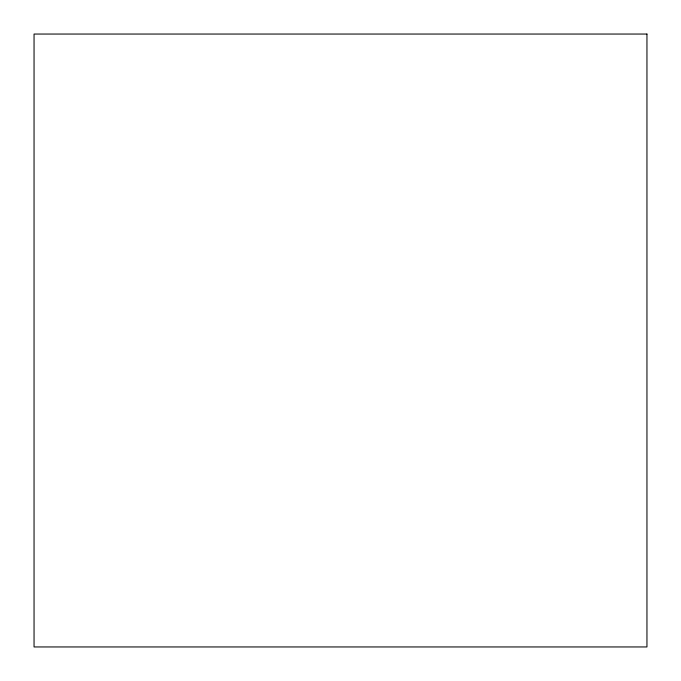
<?xml version="1.0" encoding="UTF-8"?>
<svg xmlns="http://www.w3.org/2000/svg" width="681" height="681" viewBox="0 0 681 681"><rect width="100%" height="100%" fill="white"/><g stroke="black" fill="none" stroke-linecap="round" stroke-linejoin="round"><path stroke-width="1.02" d="M646.95 34.05L34.05 34.05L34.05 646.95L646.95 646.95L646.95 34.05"/></g></svg>
